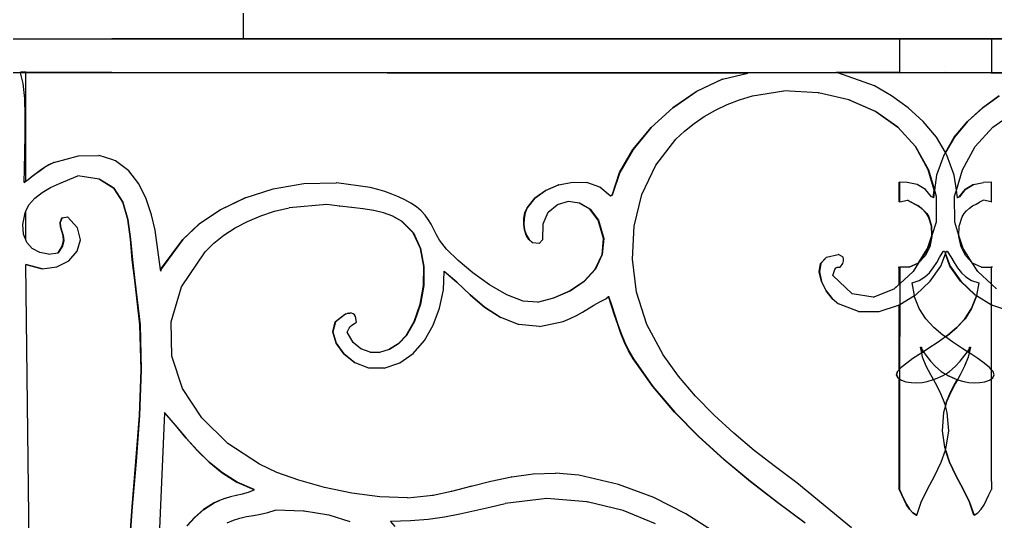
# Model space of a CAD drawing. Header units: inches. Extents: x -2812 to 9774, y -15726 to -746.
# Drawn here: x 3000.76 to 3026.01, y -9207.65 to -9194.66 of the extents above; entities that cross this region are included whole.
import ezdxf

# ---------------------------------------------------------------- set-up
doc = ezdxf.new("R2010")
doc.units = ezdxf.units.IN
doc.header["$LTSCALE"] = 17
doc.header["$MEASUREMENT"] = 0
doc.layers.add('OUTLINE', color=1, linetype='Continuous', lineweight=25)

# ---------------------------------------------------------------- blocks, each defined once
blk = doc.blocks.new('kk')
for p, q in [((-1759, -2491.1), (-1656.537, -2491.1)), ((-1750.266, -2491.1), (-1748.633, -2491.1)), ((-1748.633, -2491.1), (-1746.408, -2491.1)), ((-1726.021, -2491.1), (-1746.408, -2491.1)), ((-1726.021, -2491.969), (-1726.021, -2491.1)), ((-1723.644, -2491.1), (-1726.021, -2491.1)), ((-1723.644, -2491.1), (-1723.644, -2491.969)), ((-1720.193, -2491.1), (-1723.644, -2491.1)), ((-1748.769, -2491.976), (-1749.038, -2491.976)), ((-1748.769, -2491.976), (-1748.771, -2491.965)), ((-1748.633, -2491.965), (-1748.771, -2491.965)), ((-1748.701, -2492.256), (-1748.769, -2491.976)), ((-1748.633, -2491.976), (-1748.769, -2491.976)), ((-1748.633, -2491.976), (-1748.633, -2491.965)), ((-1746.408, -2491.968), (-1748.633, -2491.965)), ((-1748.633, -2494.784), (-1748.633, -2491.976)), ((-1746.408, -2491.976), (-1748.633, -2491.976)), ((-1746.408, -2491.968), (-1746.408, -2491.976)), ((-1746.408, -2491.968), (-1739.286, -2491.976)), ((-1739.286, -2491.976), (-1746.408, -2491.976)), ((-1739.286, -2491.976), (-1739.281, -2491.976)), ((-1727.624, -2491.976), (-1739.281, -2491.976)), ((-1739.281, -2491.976), (-1729.952, -2491.986)), ((-1727.624, -2491.976), (-1727.655, -2491.965)), ((-1726.035, -2491.969), (-1727.655, -2491.965)), ((-1726.675, -2492.311), (-1727.624, -2491.976)), ((-1726.035, -2491.976), (-1727.624, -2491.976)), ((-1726.035, -2491.969), (-1726.035, -2491.976)), ((-1726.021, -2491.969), (-1726.035, -2491.969)), ((-1726.021, -2491.976), (-1726.035, -2491.976)), ((-1726.021, -2491.976), (-1726.021, -2491.969)), ((-1726.021, -2491.969), (-1724.839, -2491.973)), ((-1726.021, -2491.976), (-1724.839, -2491.973)), ((-1723.658, -2491.976), (-1726.021, -2491.976)), ((-1724.839, -2491.973), (-1723.644, -2491.969)), ((-1723.658, -2491.976), (-1724.839, -2491.973)), ((-1723.658, -2491.976), (-1723.644, -2491.976)), ((-1723.644, -2491.969), (-1722.024, -2491.965)), ((-1723.644, -2491.969), (-1723.644, -2491.976)), ((-1723.644, -2491.976), (-1722.055, -2491.976)), ((-1731.27, -2492.453), (-1730.613, -2492.145)), ((-1730.608, -2492.145), (-1731.265, -2492.453)), ((-1730.608, -2492.145), (-1730.613, -2492.145)), ((-1730.608, -2492.145), (-1729.952, -2491.986)), ((-1729.952, -2491.986), (-1729.948, -2491.986)), ((-1748.661, -2492.644), (-1748.701, -2492.256)), ((-1731.894, -2492.881), (-1731.27, -2492.453)), ((-1731.265, -2492.453), (-1731.889, -2492.881)), ((-1731.265, -2492.453), (-1731.27, -2492.453)), ((-1729.828, -2492.57), (-1729.016, -2492.441)), ((-1728.127, -2492.497), (-1729.016, -2492.441)), ((-1726.231, -2492.572), (-1726.675, -2492.311)), ((-1748.646, -2493.095), (-1748.661, -2492.644)), ((-1730.486, -2492.802), (-1730.165, -2492.676)), ((-1730.165, -2492.676), (-1729.828, -2492.57)), ((-1728.127, -2492.497), (-1728.122, -2492.497)), ((-1727.333, -2492.678), (-1728.122, -2492.497)), ((-1726.645, -2492.976), (-1727.333, -2492.678)), ((-1727.328, -2492.678), (-1727.333, -2492.678)), ((-1727.328, -2492.678), (-1726.641, -2492.976)), ((-1725.804, -2492.88), (-1726.231, -2492.572)), ((-1723.875, -2492.88), (-1723.448, -2492.572)), ((-1723.443, -2492.572), (-1723.87, -2492.88)), ((-1732.455, -2493.396), (-1731.894, -2492.881)), ((-1731.889, -2492.881), (-1732.45, -2493.396)), ((-1731.889, -2492.881), (-1731.894, -2492.881)), ((-1731.076, -2493.109), (-1730.79, -2492.947)), ((-1730.79, -2492.947), (-1730.486, -2492.802)), ((-1726.07, -2493.382), (-1726.645, -2492.976)), ((-1726.641, -2492.976), (-1726.645, -2492.976)), ((-1726.641, -2492.976), (-1726.066, -2493.382)), ((-1725.412, -2493.237), (-1725.804, -2492.88)), ((-1724.267, -2493.237), (-1723.875, -2492.88)), ((-1723.87, -2492.88), (-1724.262, -2493.237)), ((-1723.875, -2492.88), (-1723.87, -2492.88)), ((-1723.609, -2493.382), (-1723.033, -2492.976)), ((-1748.647, -2493.573), (-1748.646, -2493.095)), ((-1731.343, -2493.289), (-1731.076, -2493.109)), ((-1725.071, -2493.646), (-1725.412, -2493.237)), ((-1724.608, -2493.646), (-1724.267, -2493.237)), ((-1724.262, -2493.237), (-1724.604, -2493.646)), ((-1724.267, -2493.237), (-1724.262, -2493.237)), ((-1732.923, -2493.966), (-1732.455, -2493.396)), ((-1732.45, -2493.396), (-1732.919, -2493.966)), ((-1732.45, -2493.396), (-1732.455, -2493.396)), ((-1731.811, -2493.695), (-1731.588, -2493.485)), ((-1731.588, -2493.485), (-1731.343, -2493.289)), ((-1725.614, -2493.887), (-1726.07, -2493.382)), ((-1726.066, -2493.382), (-1726.07, -2493.382)), ((-1726.066, -2493.382), (-1725.609, -2493.887)), ((-1724.065, -2493.887), (-1723.609, -2493.382)), ((-1748.658, -2494.043), (-1748.647, -2493.573)), ((-1732.329, -2494.364), (-1731.811, -2493.695)), ((-1724.839, -2494.038), (-1725.071, -2493.646)), ((-1724.839, -2494.038), (-1724.608, -2493.646)), ((-1724.604, -2493.646), (-1724.837, -2494.042)), ((-1724.608, -2493.646), (-1724.604, -2493.646)), ((-1733.27, -2494.559), (-1732.923, -2493.966)), ((-1732.919, -2493.966), (-1733.265, -2494.559)), ((-1732.919, -2493.966), (-1732.923, -2493.966)), ((-1725.281, -2494.485), (-1725.614, -2493.887)), ((-1725.609, -2493.887), (-1725.614, -2493.887)), ((-1725.609, -2493.887), (-1725.277, -2494.485)), ((-1724.398, -2494.485), (-1724.065, -2493.887)), ((-1748.67, -2494.47), (-1748.658, -2494.043)), ((-1747.911, -2494.3), (-1747.271, -2494.127)), ((-1747.266, -2494.127), (-1747.271, -2494.127)), ((-1747.266, -2494.127), (-1746.74, -2494.118)), ((-1746.736, -2494.118), (-1746.74, -2494.118)), ((-1746.408, -2494.224), (-1746.736, -2494.118)), ((-1746.308, -2494.256), (-1746.408, -2494.224)), ((-1724.876, -2494.109), (-1725.064, -2494.629)), ((-1724.837, -2494.042), (-1724.876, -2494.109)), ((-1724.837, -2494.042), (-1724.839, -2494.038)), ((-1724.798, -2494.109), (-1724.837, -2494.042)), ((-1724.61, -2494.629), (-1724.798, -2494.109)), ((-1748.676, -2494.815), (-1748.67, -2494.47)), ((-1748.371, -2494.581), (-1748.265, -2494.502)), ((-1748.26, -2494.502), (-1748.366, -2494.581)), ((-1748.265, -2494.502), (-1748.155, -2494.426)), ((-1748.26, -2494.502), (-1748.265, -2494.502)), ((-1748.151, -2494.426), (-1748.26, -2494.502)), ((-1748.155, -2494.426), (-1748.04, -2494.358)), ((-1748.151, -2494.426), (-1748.155, -2494.426)), ((-1748.035, -2494.358), (-1748.151, -2494.426)), ((-1748.04, -2494.358), (-1747.916, -2494.3)), ((-1748.035, -2494.358), (-1748.04, -2494.358)), ((-1747.911, -2494.3), (-1748.035, -2494.358)), ((-1747.911, -2494.3), (-1747.916, -2494.3)), ((-1745.971, -2494.51), (-1746.308, -2494.256)), ((-1732.689, -2495.122), (-1732.329, -2494.364)), ((-1725.277, -2494.485), (-1725.281, -2494.485)), ((-1725.125, -2495.012), (-1725.281, -2494.485)), ((-1725.277, -2494.485), (-1725.123, -2495.001)), ((-1724.554, -2495.012), (-1724.398, -2494.485)), ((-1748.633, -2494.784), (-1748.576, -2494.743)), ((-1748.572, -2494.743), (-1748.633, -2494.788)), ((-1748.576, -2494.743), (-1748.474, -2494.663)), ((-1748.572, -2494.743), (-1748.576, -2494.743)), ((-1748.469, -2494.663), (-1748.572, -2494.743)), ((-1748.474, -2494.663), (-1748.371, -2494.581)), ((-1748.469, -2494.663), (-1748.474, -2494.663)), ((-1748.366, -2494.581), (-1748.469, -2494.663)), ((-1748.366, -2494.581), (-1748.371, -2494.581)), ((-1747.761, -2494.841), (-1747.29, -2494.646)), ((-1746.733, -2494.727), (-1747.29, -2494.646)), ((-1746.733, -2494.727), (-1746.729, -2494.727)), ((-1746.408, -2494.93), (-1746.733, -2494.727)), ((-1746.729, -2494.727), (-1746.352, -2494.963)), ((-1745.712, -2494.847), (-1745.971, -2494.51)), ((-1733.464, -2495.143), (-1733.27, -2494.559)), ((-1733.265, -2494.559), (-1733.459, -2495.143)), ((-1733.265, -2494.559), (-1733.27, -2494.559)), ((-1725.064, -2494.629), (-1725.12, -2495.012)), ((-1724.554, -2495.012), (-1724.61, -2494.629)), ((-1748.676, -2494.815), (-1748.633, -2494.784)), ((-1748.633, -2494.788), (-1748.676, -2494.819)), ((-1748.676, -2494.819), (-1748.676, -2494.815)), ((-1748.633, -2494.788), (-1748.633, -2494.784)), ((-1748.212, -2495.072), (-1747.995, -2494.949)), ((-1747.995, -2494.949), (-1747.761, -2494.841)), ((-1746.357, -2494.963), (-1746.408, -2494.93)), ((-1746.352, -2494.963), (-1746.357, -2494.963)), ((-1746.124, -2495.321), (-1746.357, -2494.963)), ((-1746.352, -2494.963), (-1746.119, -2495.321)), ((-1745.52, -2495.238), (-1745.712, -2494.847)), ((-1742.955, -2495.21), (-1742.234, -2494.976)), ((-1742.229, -2494.976), (-1742.234, -2494.976)), ((-1742.229, -2494.976), (-1741.441, -2494.841)), ((-1741.437, -2494.841), (-1741.441, -2494.841)), ((-1741.437, -2494.841), (-1740.599, -2494.825)), ((-1740.594, -2494.825), (-1740.599, -2494.825)), ((-1739.718, -2494.949), (-1740.594, -2494.825)), ((-1739.528, -2494.996), (-1739.718, -2494.949)), ((-1739.341, -2495.052), (-1739.528, -2494.996)), ((-1735.185, -2495.021), (-1734.849, -2494.876)), ((-1734.844, -2494.876), (-1735.181, -2495.021)), ((-1734.844, -2494.876), (-1734.849, -2494.876)), ((-1734.844, -2494.876), (-1734.485, -2494.803)), ((-1734.485, -2494.803), (-1734.117, -2494.817)), ((-1733.783, -2494.932), (-1734.117, -2494.817)), ((-1733.509, -2495.163), (-1733.783, -2494.932)), ((-1726.035, -2494.81), (-1726.021, -2494.811)), ((-1726.035, -2495.314), (-1726.035, -2494.81)), ((-1725.826, -2494.813), (-1726.021, -2494.811)), ((-1726.021, -2495.312), (-1726.021, -2494.811)), ((-1725.568, -2494.871), (-1725.826, -2494.813)), ((-1725.351, -2494.993), (-1725.568, -2494.871)), ((-1725.197, -2495.186), (-1725.351, -2494.993)), ((-1725.153, -2495.206), (-1725.125, -2495.012)), ((-1725.125, -2495.012), (-1725.123, -2495.001)), ((-1725.122, -2495.022), (-1725.125, -2495.012)), ((-1725.123, -2495.001), (-1725.12, -2495.012)), ((-1725.12, -2495.012), (-1725.122, -2495.022)), ((-1725.12, -2495.012), (-1725.075, -2495.165)), ((-1724.6, -2495.165), (-1724.554, -2495.012)), ((-1724.526, -2495.206), (-1724.554, -2495.012)), ((-1724.482, -2495.186), (-1724.328, -2494.993)), ((-1724.323, -2494.993), (-1724.477, -2495.186)), ((-1724.328, -2494.993), (-1724.111, -2494.871)), ((-1724.323, -2494.993), (-1724.328, -2494.993)), ((-1724.107, -2494.871), (-1724.323, -2494.993)), ((-1724.107, -2494.871), (-1724.111, -2494.871)), ((-1724.107, -2494.871), (-1723.853, -2494.813)), ((-1723.849, -2494.813), (-1723.853, -2494.813)), ((-1723.658, -2494.811), (-1723.849, -2494.813)), ((-1723.644, -2494.81), (-1723.658, -2494.811)), ((-1723.644, -2495.314), (-1723.644, -2494.81)), ((-1748.552, -2495.39), (-1748.402, -2495.217)), ((-1748.402, -2495.217), (-1748.212, -2495.072)), ((-1745.381, -2495.65), (-1745.52, -2495.238)), ((-1743.602, -2495.521), (-1742.96, -2495.21)), ((-1742.955, -2495.21), (-1743.598, -2495.521)), ((-1742.955, -2495.21), (-1742.96, -2495.21)), ((-1739.16, -2495.116), (-1739.341, -2495.052)), ((-1738.987, -2495.188), (-1739.16, -2495.116)), ((-1738.822, -2495.267), (-1738.987, -2495.188)), ((-1735.662, -2495.467), (-1735.465, -2495.224)), ((-1735.461, -2495.224), (-1735.657, -2495.467)), ((-1735.465, -2495.224), (-1735.185, -2495.021)), ((-1735.461, -2495.224), (-1735.465, -2495.224)), ((-1735.181, -2495.021), (-1735.461, -2495.224)), ((-1735.181, -2495.021), (-1735.185, -2495.021)), ((-1733.509, -2495.163), (-1733.464, -2495.143)), ((-1733.507, -2495.165), (-1733.509, -2495.163)), ((-1733.459, -2495.143), (-1733.507, -2495.165)), ((-1733.459, -2495.143), (-1733.464, -2495.143)), ((-1732.892, -2495.942), (-1732.689, -2495.122)), ((-1725.153, -2495.206), (-1725.197, -2495.186)), ((-1725.149, -2495.208), (-1725.153, -2495.206)), ((-1725.122, -2495.022), (-1725.149, -2495.208)), ((-1725.075, -2495.165), (-1725.077, -2495.843)), ((-1724.597, -2495.843), (-1724.6, -2495.165)), ((-1724.526, -2495.206), (-1724.482, -2495.186)), ((-1724.525, -2495.208), (-1724.526, -2495.206)), ((-1724.477, -2495.186), (-1724.525, -2495.208)), ((-1724.477, -2495.186), (-1724.482, -2495.186)), ((-1748.633, -2495.559), (-1748.552, -2495.39)), ((-1746.119, -2495.321), (-1746.124, -2495.321)), ((-1745.994, -2495.77), (-1746.124, -2495.321)), ((-1746.119, -2495.321), (-1745.99, -2495.77)), ((-1742.194, -2495.561), (-1741.82, -2495.467)), ((-1740.841, -2495.381), (-1741.82, -2495.467)), ((-1740.514, -2495.426), (-1740.841, -2495.381)), ((-1740.514, -2495.426), (-1740.51, -2495.426)), ((-1740.203, -2495.461), (-1740.51, -2495.426)), ((-1740.198, -2495.461), (-1740.203, -2495.461)), ((-1739.91, -2495.494), (-1740.198, -2495.461)), ((-1739.906, -2495.494), (-1739.91, -2495.494)), ((-1739.636, -2495.537), (-1739.906, -2495.494)), ((-1738.667, -2495.353), (-1738.822, -2495.267)), ((-1738.524, -2495.446), (-1738.667, -2495.353)), ((-1738.399, -2495.548), (-1738.524, -2495.446)), ((-1735.716, -2495.598), (-1735.662, -2495.467)), ((-1735.657, -2495.467), (-1735.711, -2495.598)), ((-1735.657, -2495.467), (-1735.662, -2495.467)), ((-1735.114, -2495.586), (-1734.886, -2495.393)), ((-1734.603, -2495.311), (-1734.886, -2495.393)), ((-1734.309, -2495.347), (-1734.603, -2495.311)), ((-1734.035, -2495.506), (-1734.309, -2495.347)), ((-1734.305, -2495.347), (-1734.309, -2495.347)), ((-1734.305, -2495.347), (-1734.03, -2495.506)), ((-1733.822, -2495.792), (-1734.035, -2495.506)), ((-1734.03, -2495.506), (-1734.035, -2495.506)), ((-1734.03, -2495.506), (-1733.818, -2495.792)), ((-1726.021, -2495.312), (-1726.035, -2495.314)), ((-1726.021, -2495.312), (-1725.821, -2495.274)), ((-1725.821, -2495.274), (-1725.818, -2495.273)), ((-1725.726, -2495.322), (-1725.821, -2495.274)), ((-1725.818, -2495.273), (-1725.721, -2495.322)), ((-1725.632, -2495.372), (-1725.726, -2495.322)), ((-1725.726, -2495.322), (-1725.721, -2495.322)), ((-1725.721, -2495.322), (-1725.628, -2495.372)), ((-1725.632, -2495.372), (-1725.628, -2495.372)), ((-1725.545, -2495.423), (-1725.632, -2495.372)), ((-1725.628, -2495.372), (-1725.54, -2495.423)), ((-1725.464, -2495.48), (-1725.545, -2495.423)), ((-1725.545, -2495.423), (-1725.54, -2495.423)), ((-1725.54, -2495.423), (-1725.459, -2495.48)), ((-1725.464, -2495.48), (-1725.459, -2495.48)), ((-1725.39, -2495.544), (-1725.464, -2495.48)), ((-1725.459, -2495.48), (-1725.386, -2495.544)), ((-1724.289, -2495.544), (-1724.215, -2495.48)), ((-1724.215, -2495.48), (-1724.134, -2495.423)), ((-1724.134, -2495.423), (-1724.046, -2495.372)), ((-1724.046, -2495.372), (-1723.953, -2495.322)), ((-1723.856, -2495.273), (-1723.953, -2495.322)), ((-1723.658, -2495.312), (-1723.856, -2495.273)), ((-1723.658, -2495.312), (-1723.644, -2495.314)), ((-1748.711, -2495.898), (-1748.652, -2495.597)), ((-1748.652, -2495.597), (-1748.633, -2495.559)), ((-1748.633, -2496.301), (-1748.633, -2495.559)), ((-1747.745, -2495.849), (-1747.701, -2495.727)), ((-1747.696, -2495.727), (-1747.74, -2495.849)), ((-1747.696, -2495.727), (-1747.701, -2495.727)), ((-1747.696, -2495.727), (-1747.558, -2495.705)), ((-1747.553, -2495.705), (-1747.558, -2495.705)), ((-1747.292, -2495.989), (-1747.553, -2495.705)), ((-1745.284, -2496.051), (-1745.381, -2495.65)), ((-1744.145, -2495.888), (-1743.602, -2495.521)), ((-1743.598, -2495.521), (-1744.141, -2495.888)), ((-1743.598, -2495.521), (-1743.602, -2495.521)), ((-1742.894, -2495.823), (-1742.553, -2495.68)), ((-1742.553, -2495.68), (-1742.194, -2495.561)), ((-1739.631, -2495.537), (-1739.636, -2495.537)), ((-1739.378, -2495.598), (-1739.631, -2495.537)), ((-1739.374, -2495.598), (-1739.378, -2495.598)), ((-1739.137, -2495.687), (-1739.374, -2495.598)), ((-1738.91, -2495.813), (-1739.137, -2495.687)), ((-1739.132, -2495.687), (-1739.137, -2495.687)), ((-1739.132, -2495.687), (-1738.906, -2495.813)), ((-1738.3, -2495.657), (-1738.399, -2495.548)), ((-1738.218, -2495.773), (-1738.3, -2495.657)), ((-1735.75, -2495.895), (-1735.745, -2495.743)), ((-1735.745, -2495.743), (-1735.716, -2495.598)), ((-1735.74, -2495.743), (-1735.745, -2495.743)), ((-1735.74, -2495.743), (-1735.745, -2495.895)), ((-1735.711, -2495.598), (-1735.74, -2495.743)), ((-1735.711, -2495.598), (-1735.716, -2495.598)), ((-1735.249, -2495.887), (-1735.114, -2495.586)), ((-1725.39, -2495.544), (-1725.386, -2495.544)), ((-1725.326, -2495.618), (-1725.39, -2495.544)), ((-1725.386, -2495.544), (-1725.322, -2495.618)), ((-1725.326, -2495.618), (-1725.322, -2495.618)), ((-1725.273, -2495.705), (-1725.326, -2495.618)), ((-1725.322, -2495.618), (-1725.268, -2495.705)), ((-1725.199, -2495.944), (-1725.273, -2495.705)), ((-1725.273, -2495.705), (-1725.268, -2495.705)), ((-1725.268, -2495.705), (-1725.194, -2495.944)), ((-1724.48, -2495.944), (-1724.406, -2495.705)), ((-1724.406, -2495.705), (-1724.352, -2495.618)), ((-1724.352, -2495.618), (-1724.289, -2495.544)), ((-1748.692, -2496.156), (-1748.711, -2495.898)), ((-1747.74, -2495.849), (-1747.745, -2495.849)), ((-1747.737, -2495.961), (-1747.745, -2495.849)), ((-1747.74, -2495.849), (-1747.733, -2495.961)), ((-1747.733, -2495.961), (-1747.737, -2495.961)), ((-1747.703, -2496.071), (-1747.737, -2495.961)), ((-1747.733, -2495.961), (-1747.698, -2496.071)), ((-1747.219, -2496.296), (-1747.292, -2495.989)), ((-1745.927, -2496.279), (-1745.994, -2495.77)), ((-1745.99, -2495.77), (-1745.994, -2495.77)), ((-1745.99, -2495.77), (-1745.922, -2496.279)), ((-1744.572, -2496.289), (-1744.145, -2495.888)), ((-1744.141, -2495.888), (-1744.567, -2496.289)), ((-1744.141, -2495.888), (-1744.145, -2495.888)), ((-1743.505, -2496.177), (-1743.213, -2495.989)), ((-1743.213, -2495.989), (-1742.894, -2495.823)), ((-1738.609, -2496.118), (-1738.91, -2495.813)), ((-1738.906, -2495.813), (-1738.91, -2495.813)), ((-1738.906, -2495.813), (-1738.604, -2496.118)), ((-1738.147, -2495.897), (-1738.218, -2495.773)), ((-1738.008, -2496.166), (-1738.147, -2495.897)), ((-1735.729, -2496.044), (-1735.75, -2495.895)), ((-1735.745, -2495.895), (-1735.75, -2495.895)), ((-1735.745, -2495.895), (-1735.725, -2496.044)), ((-1735.251, -2496.289), (-1735.249, -2495.887)), ((-1733.685, -2496.26), (-1733.822, -2495.792)), ((-1733.818, -2495.792), (-1733.822, -2495.792)), ((-1733.818, -2495.792), (-1733.68, -2496.26)), ((-1732.938, -2496.795), (-1732.892, -2495.942)), ((-1725.199, -2495.944), (-1725.194, -2495.944)), ((-1725.192, -2496.187), (-1725.199, -2495.944)), ((-1725.194, -2495.944), (-1725.188, -2496.173)), ((-1725.077, -2495.843), (-1725.188, -2496.187)), ((-1724.487, -2496.187), (-1724.597, -2495.843)), ((-1724.487, -2496.187), (-1724.48, -2495.944)), ((-1748.633, -2496.301), (-1748.692, -2496.156)), ((-1747.698, -2496.071), (-1747.703, -2496.071)), ((-1747.667, -2496.186), (-1747.703, -2496.071)), ((-1747.698, -2496.071), (-1747.662, -2496.186)), ((-1747.662, -2496.186), (-1747.667, -2496.186)), ((-1747.654, -2496.314), (-1747.667, -2496.186)), ((-1747.662, -2496.186), (-1747.649, -2496.314)), ((-1745.145, -2497.067), (-1745.284, -2496.051)), ((-1743.766, -2496.385), (-1743.505, -2496.177)), ((-1738.421, -2496.52), (-1738.609, -2496.118)), ((-1738.604, -2496.118), (-1738.609, -2496.118)), ((-1738.604, -2496.118), (-1738.417, -2496.52)), ((-1737.926, -2496.311), (-1738.008, -2496.166)), ((-1735.684, -2496.18), (-1735.729, -2496.044)), ((-1735.725, -2496.044), (-1735.729, -2496.044)), ((-1735.725, -2496.044), (-1735.679, -2496.18)), ((-1735.614, -2496.294), (-1735.684, -2496.18)), ((-1735.679, -2496.18), (-1735.684, -2496.18)), ((-1735.679, -2496.18), (-1735.609, -2496.294)), ((-1733.72, -2496.682), (-1733.685, -2496.26)), ((-1733.68, -2496.26), (-1733.716, -2496.682)), ((-1733.68, -2496.26), (-1733.685, -2496.26)), ((-1725.299, -2496.52), (-1725.192, -2496.187)), ((-1725.192, -2496.2), (-1725.295, -2496.52)), ((-1725.187, -2496.21), (-1725.244, -2496.477)), ((-1725.192, -2496.187), (-1725.188, -2496.173)), ((-1725.192, -2496.2), (-1725.192, -2496.187)), ((-1725.188, -2496.187), (-1725.192, -2496.2)), ((-1725.188, -2496.173), (-1725.188, -2496.187)), ((-1725.188, -2496.187), (-1725.187, -2496.21)), ((-1724.487, -2496.21), (-1724.487, -2496.187)), ((-1724.38, -2496.52), (-1724.487, -2496.187)), ((-1724.43, -2496.477), (-1724.487, -2496.21)), ((-1748.607, -2496.367), (-1748.633, -2496.301)), ((-1748.464, -2496.525), (-1748.607, -2496.367)), ((-1748.274, -2496.626), (-1748.464, -2496.525)), ((-1747.797, -2496.635), (-1747.689, -2496.461)), ((-1747.684, -2496.461), (-1747.792, -2496.635)), ((-1747.689, -2496.461), (-1747.654, -2496.314)), ((-1747.684, -2496.461), (-1747.689, -2496.461)), ((-1747.649, -2496.314), (-1747.684, -2496.461)), ((-1747.649, -2496.314), (-1747.654, -2496.314)), ((-1747.303, -2496.591), (-1747.219, -2496.296)), ((-1745.922, -2496.279), (-1745.927, -2496.279)), ((-1745.88, -2496.816), (-1745.927, -2496.279)), ((-1745.922, -2496.279), (-1745.875, -2496.816)), ((-1745.145, -2497.067), (-1744.572, -2496.289)), ((-1744.567, -2496.289), (-1745.14, -2497.067)), ((-1744.567, -2496.289), (-1744.572, -2496.289)), ((-1743.994, -2496.613), (-1743.766, -2496.385)), ((-1738.336, -2496.985), (-1738.421, -2496.52)), ((-1738.417, -2496.52), (-1738.421, -2496.52)), ((-1738.417, -2496.52), (-1738.332, -2496.985)), ((-1737.747, -2496.538), (-1737.926, -2496.311)), ((-1735.518, -2496.376), (-1735.614, -2496.294)), ((-1735.609, -2496.294), (-1735.614, -2496.294)), ((-1735.609, -2496.294), (-1735.514, -2496.376)), ((-1735.514, -2496.376), (-1735.518, -2496.376)), ((-1735.351, -2496.397), (-1735.514, -2496.376)), ((-1735.346, -2496.397), (-1735.351, -2496.397)), ((-1735.346, -2496.397), (-1735.251, -2496.289)), ((-1725.535, -2496.892), (-1725.299, -2496.52)), ((-1725.295, -2496.52), (-1725.521, -2496.877)), ((-1725.244, -2496.477), (-1725.362, -2496.716)), ((-1725.295, -2496.52), (-1725.299, -2496.52)), ((-1724.312, -2496.716), (-1724.43, -2496.477)), ((-1724.144, -2496.892), (-1724.38, -2496.52)), ((-1748.047, -2496.665), (-1748.274, -2496.626)), ((-1748.047, -2496.665), (-1747.797, -2496.635)), ((-1747.792, -2496.635), (-1747.797, -2496.635)), ((-1747.516, -2496.838), (-1747.303, -2496.591)), ((-1744.601, -2497.516), (-1743.994, -2496.613)), ((-1737.449, -2496.833), (-1737.747, -2496.538)), ((-1733.897, -2497.053), (-1733.72, -2496.682)), ((-1733.716, -2496.682), (-1733.893, -2497.053)), ((-1733.716, -2496.682), (-1733.72, -2496.682)), ((-1728.069, -2496.911), (-1727.915, -2496.749)), ((-1727.911, -2496.749), (-1728.065, -2496.911)), ((-1727.911, -2496.749), (-1727.915, -2496.749)), ((-1727.911, -2496.749), (-1727.611, -2496.678)), ((-1727.611, -2496.678), (-1727.61, -2496.679)), ((-1727.607, -2496.678), (-1727.61, -2496.679)), ((-1727.487, -2496.743), (-1727.607, -2496.678)), ((-1727.478, -2496.797), (-1727.487, -2496.743)), ((-1725.362, -2496.716), (-1725.53, -2496.892)), ((-1725.063, -2496.886), (-1724.978, -2496.741)), ((-1724.978, -2496.741), (-1724.886, -2496.592)), ((-1724.959, -2496.978), (-1724.839, -2496.664)), ((-1724.886, -2496.592), (-1724.862, -2496.592)), ((-1724.862, -2496.592), (-1724.837, -2496.658)), ((-1724.839, -2496.664), (-1724.837, -2496.658)), ((-1724.719, -2496.978), (-1724.839, -2496.664)), ((-1724.837, -2496.658), (-1724.812, -2496.592)), ((-1724.837, -2496.658), (-1724.715, -2496.978)), ((-1724.812, -2496.592), (-1724.788, -2496.592)), ((-1724.788, -2496.592), (-1724.696, -2496.741)), ((-1724.696, -2496.741), (-1724.611, -2496.886)), ((-1724.144, -2496.892), (-1724.312, -2496.716)), ((-1748.633, -2496.977), (-1748.633, -2496.975)), ((-1748.628, -2496.938), (-1748.213, -2497.047)), ((-1748.628, -2496.939), (-1748.628, -2496.938)), ((-1748.213, -2497.047), (-1748.628, -2496.939)), ((-1748.533, -2505.539), (-1748.628, -2496.939)), ((-1748.208, -2497.047), (-1747.828, -2497.001)), ((-1747.828, -2497.001), (-1747.516, -2496.838)), ((-1745.814, -2497.349), (-1745.88, -2496.816)), ((-1745.875, -2496.816), (-1745.88, -2496.816)), ((-1745.875, -2496.816), (-1745.809, -2497.349)), ((-1738.342, -2497.477), (-1738.336, -2496.985)), ((-1738.332, -2496.985), (-1738.337, -2497.477)), ((-1738.332, -2496.985), (-1738.336, -2496.985)), ((-1737.067, -2497.156), (-1737.449, -2496.833)), ((-1732.828, -2497.653), (-1732.938, -2496.795)), ((-1728.103, -2497.13), (-1728.069, -2496.911)), ((-1728.065, -2496.911), (-1728.098, -2497.13)), ((-1728.065, -2496.911), (-1728.069, -2496.911)), ((-1727.685, -2497.043), (-1727.672, -2497.027)), ((-1727.672, -2497.027), (-1727.662, -2497.017)), ((-1727.662, -2497.017), (-1727.649, -2497.011)), ((-1727.649, -2497.011), (-1727.63, -2497.009)), ((-1727.63, -2497.009), (-1727.602, -2497.006)), ((-1727.602, -2497.006), (-1727.559, -2497.003)), ((-1727.559, -2497.003), (-1727.531, -2496.967)), ((-1727.531, -2496.967), (-1727.508, -2496.936)), ((-1727.508, -2496.936), (-1727.491, -2496.907)), ((-1727.491, -2496.907), (-1727.48, -2496.876)), ((-1727.48, -2496.876), (-1727.475, -2496.841)), ((-1727.475, -2496.841), (-1727.478, -2496.797)), ((-1726.061, -2497.003), (-1726.057, -2497.003)), ((-1726.057, -2497.003), (-1726.035, -2497.003)), ((-1726.035, -2497.003), (-1726.021, -2497.003)), ((-1726.035, -2497.445), (-1726.035, -2497.003)), ((-1725.776, -2497.006), (-1726.021, -2497.003)), ((-1726.021, -2497.003), (-1726.021, -2497.436)), ((-1725.776, -2497.006), (-1725.544, -2496.901)), ((-1725.772, -2497.006), (-1725.776, -2497.006)), ((-1725.541, -2496.902), (-1725.772, -2497.006)), ((-1725.53, -2496.892), (-1725.674, -2497.119)), ((-1725.544, -2496.901), (-1725.535, -2496.892)), ((-1725.544, -2496.901), (-1725.541, -2496.902)), ((-1725.541, -2496.902), (-1725.539, -2496.901)), ((-1725.53, -2496.892), (-1725.539, -2496.901)), ((-1725.539, -2496.901), (-1725.535, -2496.892)), ((-1725.535, -2496.892), (-1725.521, -2496.877)), ((-1725.521, -2496.877), (-1725.53, -2496.892)), ((-1725.25, -2497.149), (-1725.151, -2497.024)), ((-1725.232, -2497.367), (-1724.959, -2496.978)), ((-1725.151, -2497.024), (-1725.063, -2496.886)), ((-1724.719, -2496.978), (-1724.715, -2496.978)), ((-1724.446, -2497.367), (-1724.719, -2496.978)), ((-1724.715, -2496.978), (-1724.442, -2497.367)), ((-1724.611, -2496.886), (-1724.523, -2497.024)), ((-1724.523, -2497.024), (-1724.425, -2497.149)), ((-1724.135, -2496.901), (-1724.144, -2496.892)), ((-1724, -2497.119), (-1724.144, -2496.892)), ((-1723.903, -2497.006), (-1724.135, -2496.901)), ((-1723.903, -2497.006), (-1723.658, -2497.003)), ((-1723.644, -2497.003), (-1723.658, -2497.003)), ((-1723.622, -2497.003), (-1723.644, -2497.003)), ((-1723.644, -2497.445), (-1723.644, -2497.003)), ((-1723.618, -2497.003), (-1723.622, -2497.003)), ((-1748.21, -2497.046), (-1748.213, -2497.047)), ((-1748.208, -2497.047), (-1748.21, -2497.046)), ((-1745.145, -2497.077), (-1745.145, -2497.067)), ((-1745.14, -2497.067), (-1745.145, -2497.067)), ((-1745.14, -2497.111), (-1745.145, -2497.077)), ((-1745.14, -2497.067), (-1745.14, -2497.111)), ((-1737.829, -2497.592), (-1737.807, -2497.115)), ((-1737.807, -2497.111), (-1737.479, -2497.396)), ((-1737.807, -2497.115), (-1737.807, -2497.111)), ((-1737.484, -2497.396), (-1737.807, -2497.115)), ((-1736.636, -2497.466), (-1737.067, -2497.156)), ((-1734.185, -2497.367), (-1733.897, -2497.053)), ((-1733.893, -2497.053), (-1734.18, -2497.367)), ((-1733.893, -2497.053), (-1733.897, -2497.053)), ((-1728.098, -2497.13), (-1728.103, -2497.13)), ((-1728.044, -2497.376), (-1728.103, -2497.13)), ((-1728.098, -2497.13), (-1728.04, -2497.376)), ((-1727.75, -2497.219), (-1727.702, -2497.067)), ((-1727.253, -2497.691), (-1727.75, -2497.219)), ((-1727.702, -2497.067), (-1727.685, -2497.043)), ((-1726.021, -2497.436), (-1725.674, -2497.119)), ((-1725.515, -2497.348), (-1725.368, -2497.259)), ((-1725.368, -2497.259), (-1725.25, -2497.149)), ((-1724.425, -2497.149), (-1724.306, -2497.259)), ((-1724.306, -2497.259), (-1724.159, -2497.348)), ((-1723.644, -2497.445), (-1724, -2497.119)), ((-1745.681, -2498.494), (-1745.814, -2497.349)), ((-1745.809, -2497.349), (-1745.814, -2497.349)), ((-1745.809, -2497.349), (-1745.676, -2498.494)), ((-1744.874, -2498.422), (-1744.601, -2497.516)), ((-1738.427, -2497.962), (-1738.342, -2497.477)), ((-1738.337, -2497.477), (-1738.423, -2497.962)), ((-1738.337, -2497.477), (-1738.342, -2497.477)), ((-1737.139, -2497.719), (-1737.484, -2497.396)), ((-1737.479, -2497.396), (-1737.484, -2497.396)), ((-1737.479, -2497.396), (-1737.135, -2497.719)), ((-1736.19, -2497.722), (-1736.636, -2497.466)), ((-1734.551, -2497.618), (-1734.185, -2497.367)), ((-1734.18, -2497.367), (-1734.547, -2497.618)), ((-1734.18, -2497.367), (-1734.185, -2497.367)), ((-1727.924, -2497.617), (-1728.044, -2497.376)), ((-1728.04, -2497.376), (-1728.044, -2497.376)), ((-1728.04, -2497.376), (-1727.919, -2497.617)), ((-1726.167, -2497.565), (-1726.035, -2497.445)), ((-1726.021, -2497.436), (-1726.162, -2497.565)), ((-1726.021, -2497.436), (-1726.021, -2497.971)), ((-1725.698, -2497.413), (-1725.515, -2497.348)), ((-1725.641, -2497.739), (-1725.698, -2497.413)), ((-1725.606, -2497.718), (-1725.232, -2497.367)), ((-1724.073, -2497.718), (-1724.446, -2497.367)), ((-1724.446, -2497.367), (-1724.442, -2497.367)), ((-1724.442, -2497.367), (-1724.068, -2497.718)), ((-1724.159, -2497.348), (-1723.976, -2497.413)), ((-1723.976, -2497.413), (-1724.033, -2497.739)), ((-1723.512, -2497.565), (-1723.644, -2497.445)), ((-1723.644, -2497.976), (-1723.644, -2497.445)), ((-1737.924, -2498.064), (-1737.829, -2497.592)), ((-1736.765, -2498.038), (-1737.139, -2497.719)), ((-1737.135, -2497.719), (-1737.139, -2497.719)), ((-1737.135, -2497.719), (-1736.761, -2498.038)), ((-1735.765, -2497.884), (-1736.19, -2497.722)), ((-1734.967, -2497.801), (-1734.551, -2497.618)), ((-1734.547, -2497.618), (-1734.962, -2497.801)), ((-1734.547, -2497.618), (-1734.551, -2497.618)), ((-1733.627, -2497.824), (-1733.558, -2497.763)), ((-1733.558, -2497.763), (-1733.555, -2497.759)), ((-1733.476, -2498.007), (-1733.558, -2497.763)), ((-1733.555, -2497.759), (-1733.471, -2498.007)), ((-1732.564, -2498.489), (-1732.828, -2497.653)), ((-1727.77, -2497.82), (-1727.924, -2497.617)), ((-1727.919, -2497.617), (-1727.924, -2497.617)), ((-1727.919, -2497.617), (-1727.765, -2497.82)), ((-1726.707, -2497.781), (-1727.253, -2497.691)), ((-1726.707, -2497.781), (-1726.167, -2497.565)), ((-1726.162, -2497.565), (-1726.167, -2497.565)), ((-1726.021, -2497.971), (-1725.641, -2497.739)), ((-1725.641, -2497.739), (-1725.606, -2497.718)), ((-1725.635, -2497.774), (-1725.641, -2497.739)), ((-1725.514, -2498.079), (-1725.635, -2497.774)), ((-1724.165, -2498.079), (-1724.044, -2497.774)), ((-1724.039, -2497.774), (-1724.16, -2498.079)), ((-1724.073, -2497.718), (-1724.068, -2497.718)), ((-1724.037, -2497.739), (-1724.073, -2497.718)), ((-1724.068, -2497.718), (-1724.037, -2497.737)), ((-1724.044, -2497.774), (-1724.037, -2497.739)), ((-1724.039, -2497.774), (-1724.044, -2497.774)), ((-1724.033, -2497.742), (-1724.039, -2497.774)), ((-1724.037, -2497.739), (-1724.037, -2497.737)), ((-1724.037, -2497.737), (-1724.033, -2497.739)), ((-1724.033, -2497.742), (-1724.037, -2497.739)), ((-1724.033, -2497.739), (-1724.033, -2497.742)), ((-1724.033, -2497.739), (-1723.644, -2497.976)), ((-1738.581, -2498.407), (-1738.427, -2497.962)), ((-1738.423, -2497.962), (-1738.576, -2498.407)), ((-1738.423, -2497.962), (-1738.427, -2497.962)), ((-1736.349, -2498.31), (-1736.765, -2498.038)), ((-1736.761, -2498.038), (-1736.765, -2498.038)), ((-1736.761, -2498.038), (-1736.345, -2498.31)), ((-1735.394, -2497.911), (-1735.765, -2497.884)), ((-1735.394, -2497.911), (-1734.967, -2497.801)), ((-1734.962, -2497.801), (-1734.967, -2497.801)), ((-1734.231, -2498.167), (-1733.931, -2497.985)), ((-1733.931, -2497.985), (-1733.781, -2497.9)), ((-1733.781, -2497.9), (-1733.627, -2497.824)), ((-1733.396, -2498.251), (-1733.476, -2498.007)), ((-1733.471, -2498.007), (-1733.476, -2498.007)), ((-1733.471, -2498.007), (-1733.392, -2498.251)), ((-1727.611, -2497.954), (-1727.77, -2497.82)), ((-1727.765, -2497.82), (-1727.77, -2497.82)), ((-1727.765, -2497.82), (-1727.607, -2497.954)), ((-1727.607, -2497.954), (-1727.611, -2497.954)), ((-1727.085, -2498.149), (-1727.607, -2497.954)), ((-1726.555, -2498.148), (-1726.055, -2497.991)), ((-1726.055, -2497.991), (-1726.035, -2497.979)), ((-1726.036, -2499.658), (-1726.035, -2497.979)), ((-1726.035, -2497.979), (-1726.021, -2497.971)), ((-1726.021, -2497.971), (-1726.022, -2499.648)), ((-1723.644, -2497.976), (-1723.619, -2497.991)), ((-1723.644, -2497.979), (-1723.644, -2497.976)), ((-1723.624, -2497.991), (-1723.644, -2497.979)), ((-1723.643, -2499.658), (-1723.644, -2497.979)), ((-1723.624, -2497.991), (-1723.619, -2497.991)), ((-1723.619, -2497.991), (-1723.124, -2498.148)), ((-1740.626, -2498.42), (-1740.391, -2498.235)), ((-1740.387, -2498.235), (-1740.621, -2498.42)), ((-1740.391, -2498.235), (-1740.345, -2498.212)), ((-1740.387, -2498.235), (-1740.391, -2498.235)), ((-1740.34, -2498.212), (-1740.387, -2498.235)), ((-1740.34, -2498.212), (-1740.345, -2498.212)), ((-1740.34, -2498.212), (-1740.298, -2498.198)), ((-1740.293, -2498.198), (-1740.298, -2498.198)), ((-1740.293, -2498.198), (-1740.252, -2498.193)), ((-1740.252, -2498.193), (-1740.25, -2498.194)), ((-1740.247, -2498.193), (-1740.25, -2498.194)), ((-1740.204, -2498.199), (-1740.247, -2498.193)), ((-1740.164, -2498.215), (-1740.204, -2498.199)), ((-1740.129, -2498.241), (-1740.164, -2498.215)), ((-1740.1, -2498.278), (-1740.129, -2498.241)), ((-1740.076, -2498.43), (-1740.1, -2498.278)), ((-1738.089, -2498.508), (-1737.924, -2498.064)), ((-1734.55, -2498.337), (-1734.387, -2498.255)), ((-1734.387, -2498.255), (-1734.231, -2498.167)), ((-1733.317, -2498.49), (-1733.396, -2498.251)), ((-1733.392, -2498.251), (-1733.396, -2498.251)), ((-1733.392, -2498.251), (-1733.313, -2498.49)), ((-1727.085, -2498.149), (-1726.555, -2498.148)), ((-1725.344, -2498.339), (-1725.514, -2498.079)), ((-1724.334, -2498.339), (-1724.165, -2498.079)), ((-1724.16, -2498.079), (-1724.33, -2498.339)), ((-1724.16, -2498.079), (-1724.165, -2498.079)), ((-1745.676, -2498.494), (-1745.681, -2498.494)), ((-1745.651, -2499.663), (-1745.681, -2498.494)), ((-1745.676, -2498.494), (-1745.647, -2499.663)), ((-1744.853, -2499.306), (-1744.874, -2498.422)), ((-1740.688, -2498.678), (-1740.626, -2498.42)), ((-1740.621, -2498.42), (-1740.684, -2498.678)), ((-1740.621, -2498.42), (-1740.626, -2498.42)), ((-1740.237, -2498.549), (-1740.206, -2498.517)), ((-1740.206, -2498.517), (-1740.17, -2498.489)), ((-1740.17, -2498.489), (-1740.127, -2498.46)), ((-1740.127, -2498.46), (-1740.076, -2498.43)), ((-1738.791, -2498.776), (-1738.581, -2498.407)), ((-1738.576, -2498.407), (-1738.786, -2498.776)), ((-1738.576, -2498.407), (-1738.581, -2498.407)), ((-1738.319, -2498.905), (-1738.089, -2498.508)), ((-1736.345, -2498.31), (-1736.349, -2498.31)), ((-1735.88, -2498.49), (-1736.345, -2498.31)), ((-1735.875, -2498.49), (-1735.88, -2498.49)), ((-1735.344, -2498.537), (-1735.875, -2498.49)), ((-1735.343, -2498.537), (-1735.344, -2498.537)), ((-1735.339, -2498.537), (-1735.343, -2498.537)), ((-1735.339, -2498.537), (-1734.725, -2498.408)), ((-1734.725, -2498.408), (-1734.55, -2498.337)), ((-1733.234, -2498.723), (-1733.317, -2498.49)), ((-1733.313, -2498.49), (-1733.317, -2498.49)), ((-1733.313, -2498.49), (-1733.229, -2498.723)), ((-1732.145, -2499.273), (-1732.564, -2498.489)), ((-1725.137, -2498.563), (-1725.344, -2498.339)), ((-1724.542, -2498.563), (-1724.334, -2498.339)), ((-1724.33, -2498.339), (-1724.538, -2498.563)), ((-1724.33, -2498.339), (-1724.334, -2498.339)), ((-1740.606, -2498.968), (-1740.688, -2498.678)), ((-1740.684, -2498.678), (-1740.688, -2498.678)), ((-1740.684, -2498.678), (-1740.602, -2498.968)), ((-1740.315, -2498.689), (-1740.29, -2498.633)), ((-1740.163, -2498.952), (-1740.315, -2498.689)), ((-1740.29, -2498.633), (-1740.264, -2498.587)), ((-1740.264, -2498.587), (-1740.237, -2498.549)), ((-1738.988, -2498.983), (-1738.791, -2498.776)), ((-1738.786, -2498.776), (-1738.984, -2498.983)), ((-1738.786, -2498.776), (-1738.791, -2498.776)), ((-1733.142, -2498.95), (-1733.234, -2498.723)), ((-1733.229, -2498.723), (-1733.234, -2498.723)), ((-1733.229, -2498.723), (-1733.137, -2498.95)), ((-1724.901, -2498.762), (-1725.137, -2498.563)), ((-1724.839, -2498.806), (-1724.901, -2498.762)), ((-1724.839, -2498.806), (-1724.778, -2498.762)), ((-1724.774, -2498.762), (-1724.837, -2498.807)), ((-1724.778, -2498.762), (-1724.542, -2498.563)), ((-1724.774, -2498.762), (-1724.778, -2498.762)), ((-1724.538, -2498.563), (-1724.774, -2498.762)), ((-1724.538, -2498.563), (-1724.542, -2498.563)), ((-1740.406, -2499.249), (-1740.606, -2498.968)), ((-1740.602, -2498.968), (-1740.606, -2498.968)), ((-1740.602, -2498.968), (-1740.402, -2499.249)), ((-1739.96, -2499.122), (-1740.163, -2498.952)), ((-1739.222, -2499.127), (-1738.988, -2498.983)), ((-1738.984, -2498.983), (-1739.218, -2499.127)), ((-1738.984, -2498.983), (-1738.988, -2498.983)), ((-1738.61, -2499.235), (-1738.319, -2498.905)), ((-1733.037, -2499.17), (-1733.142, -2498.95)), ((-1733.137, -2498.95), (-1733.142, -2498.95)), ((-1733.137, -2498.95), (-1733.032, -2499.17)), ((-1725.028, -2498.945), (-1725.29, -2499.121)), ((-1724.837, -2498.807), (-1725.028, -2498.945)), ((-1724.837, -2498.807), (-1724.839, -2498.806)), ((-1724.647, -2498.945), (-1724.837, -2498.807)), ((-1724.385, -2499.121), (-1724.647, -2498.945)), ((-1740.115, -2499.478), (-1740.406, -2499.249)), ((-1740.402, -2499.249), (-1740.406, -2499.249)), ((-1740.402, -2499.249), (-1740.11, -2499.478)), ((-1739.723, -2499.203), (-1739.96, -2499.122)), ((-1739.723, -2499.203), (-1739.47, -2499.203)), ((-1739.47, -2499.203), (-1739.222, -2499.127)), ((-1739.218, -2499.127), (-1739.222, -2499.127)), ((-1738.958, -2499.479), (-1738.61, -2499.235)), ((-1732.914, -2499.381), (-1733.037, -2499.17)), ((-1733.032, -2499.17), (-1733.037, -2499.17)), ((-1733.032, -2499.17), (-1732.91, -2499.381)), ((-1731.747, -2499.822), (-1732.145, -2499.273)), ((-1725.518, -2499.266), (-1725.678, -2499.371)), ((-1725.451, -2499.224), (-1725.518, -2499.266)), ((-1725.452, -2499.222), (-1725.483, -2499.078)), ((-1725.483, -2499.078), (-1725.464, -2499.078)), ((-1725.464, -2499.121), (-1725.464, -2499.078)), ((-1725.464, -2499.078), (-1725.46, -2499.078)), ((-1725.464, -2499.121), (-1725.46, -2499.121)), ((-1725.411, -2499.196), (-1725.464, -2499.121)), ((-1725.46, -2499.078), (-1725.46, -2499.121)), ((-1725.46, -2499.121), (-1725.407, -2499.196)), ((-1725.452, -2499.222), (-1725.411, -2499.196)), ((-1725.451, -2499.224), (-1725.452, -2499.222)), ((-1725.41, -2499.198), (-1725.451, -2499.224)), ((-1725.427, -2499.336), (-1725.451, -2499.224)), ((-1725.41, -2499.198), (-1725.411, -2499.196)), ((-1725.407, -2499.196), (-1725.41, -2499.198)), ((-1725.381, -2499.18), (-1725.407, -2499.196)), ((-1725.407, -2499.196), (-1725.343, -2499.286)), ((-1725.29, -2499.121), (-1725.381, -2499.18)), ((-1725.343, -2499.286), (-1725.221, -2499.439)), ((-1724.453, -2499.439), (-1724.331, -2499.286)), ((-1724.294, -2499.18), (-1724.385, -2499.121)), ((-1724.331, -2499.286), (-1724.268, -2499.196)), ((-1724.268, -2499.196), (-1724.294, -2499.18)), ((-1724.268, -2499.196), (-1724.215, -2499.121)), ((-1724.227, -2499.222), (-1724.268, -2499.196)), ((-1724.223, -2499.224), (-1724.247, -2499.336)), ((-1724.227, -2499.222), (-1724.195, -2499.078)), ((-1724.223, -2499.224), (-1724.227, -2499.222)), ((-1724.191, -2499.078), (-1724.223, -2499.224)), ((-1724.156, -2499.266), (-1724.223, -2499.224)), ((-1724.215, -2499.121), (-1724.215, -2499.078)), ((-1724.215, -2499.078), (-1724.195, -2499.078)), ((-1724.195, -2499.078), (-1724.191, -2499.078)), ((-1723.996, -2499.371), (-1724.156, -2499.266)), ((-1744.575, -2500.141), (-1744.853, -2499.306)), ((-1740.11, -2499.478), (-1740.115, -2499.478)), ((-1739.759, -2499.615), (-1740.11, -2499.478)), ((-1739.36, -2499.619), (-1738.958, -2499.479)), ((-1732.41, -2500.089), (-1732.914, -2499.381)), ((-1732.91, -2499.381), (-1732.914, -2499.381)), ((-1732.91, -2499.381), (-1732.406, -2500.089)), ((-1725.84, -2499.486), (-1725.979, -2499.601)), ((-1725.678, -2499.371), (-1725.84, -2499.486)), ((-1725.334, -2499.57), (-1725.427, -2499.336)), ((-1725.221, -2499.439), (-1725.09, -2499.579)), ((-1724.584, -2499.579), (-1724.453, -2499.439)), ((-1724.247, -2499.336), (-1724.34, -2499.57)), ((-1723.834, -2499.486), (-1723.996, -2499.371)), ((-1723.695, -2499.601), (-1723.834, -2499.486)), ((-1745.695, -2500.846), (-1745.651, -2499.663)), ((-1745.647, -2499.663), (-1745.69, -2500.846)), ((-1745.647, -2499.663), (-1745.651, -2499.663)), ((-1739.754, -2499.615), (-1739.759, -2499.615)), ((-1739.364, -2499.619), (-1739.754, -2499.615)), ((-1739.36, -2499.619), (-1739.364, -2499.619)), ((-1726.106, -2499.792), (-1726.079, -2499.706)), ((-1726.102, -2499.792), (-1726.106, -2499.792)), ((-1726.065, -2499.872), (-1726.106, -2499.792)), ((-1726.074, -2499.706), (-1726.102, -2499.792)), ((-1726.102, -2499.792), (-1726.06, -2499.872)), ((-1726.079, -2499.706), (-1726.036, -2499.658)), ((-1726.074, -2499.706), (-1726.079, -2499.706)), ((-1726.036, -2499.663), (-1726.074, -2499.706)), ((-1726.022, -2499.648), (-1726.036, -2499.663)), ((-1726.036, -2499.663), (-1726.036, -2499.658)), ((-1725.979, -2499.601), (-1726.022, -2499.648)), ((-1726.022, -2499.648), (-1726.022, -2499.898)), ((-1725.219, -2499.791), (-1725.334, -2499.57)), ((-1725.149, -2499.915), (-1725.219, -2499.791)), ((-1725.09, -2499.579), (-1724.944, -2499.703)), ((-1725.09, -2499.898), (-1724.897, -2499.81)), ((-1724.944, -2499.703), (-1724.837, -2499.771)), ((-1724.897, -2499.81), (-1724.839, -2499.773)), ((-1724.839, -2499.773), (-1724.837, -2499.771)), ((-1724.781, -2499.81), (-1724.839, -2499.773)), ((-1724.837, -2499.771), (-1724.731, -2499.703)), ((-1724.837, -2499.771), (-1724.777, -2499.81)), ((-1724.781, -2499.81), (-1724.777, -2499.81)), ((-1724.589, -2499.898), (-1724.781, -2499.81)), ((-1724.777, -2499.81), (-1724.584, -2499.898)), ((-1724.731, -2499.703), (-1724.584, -2499.579)), ((-1724.455, -2499.791), (-1724.526, -2499.916)), ((-1724.34, -2499.57), (-1724.455, -2499.791)), ((-1723.643, -2499.658), (-1723.695, -2499.601)), ((-1723.6, -2499.706), (-1723.643, -2499.658)), ((-1723.643, -2499.892), (-1723.643, -2499.658)), ((-1723.614, -2499.872), (-1723.572, -2499.792)), ((-1723.572, -2499.792), (-1723.6, -2499.706)), ((-1731.304, -2500.341), (-1731.747, -2499.822)), ((-1726.06, -2499.872), (-1726.065, -2499.872)), ((-1726.036, -2499.892), (-1726.065, -2499.872)), ((-1726.06, -2499.872), (-1726.036, -2499.889)), ((-1726.036, -2499.892), (-1726.036, -2499.889)), ((-1726.036, -2499.889), (-1726.022, -2499.898)), ((-1726.036, -2502.547), (-1726.036, -2499.892)), ((-1726.022, -2499.898), (-1726.023, -2502.75)), ((-1726.022, -2499.898), (-1725.976, -2499.931)), ((-1725.976, -2499.931), (-1725.86, -2499.97)), ((-1725.86, -2499.97), (-1725.725, -2499.991)), ((-1725.725, -2499.991), (-1725.581, -2499.995)), ((-1725.581, -2499.995), (-1725.44, -2499.986)), ((-1725.44, -2499.986), (-1725.314, -2499.965)), ((-1725.314, -2499.965), (-1725.149, -2499.915)), ((-1725.149, -2499.915), (-1725.09, -2499.898)), ((-1725.094, -2500.01), (-1725.149, -2499.915)), ((-1724.973, -2500.238), (-1725.094, -2500.01)), ((-1724.706, -2500.238), (-1724.584, -2500.01)), ((-1724.58, -2500.01), (-1724.701, -2500.238)), ((-1724.589, -2499.898), (-1724.584, -2499.898)), ((-1724.584, -2499.898), (-1724.53, -2499.914)), ((-1724.584, -2500.01), (-1724.53, -2499.914)), ((-1724.58, -2500.01), (-1724.584, -2500.01)), ((-1724.526, -2499.916), (-1724.58, -2500.01)), ((-1724.526, -2499.916), (-1724.53, -2499.914)), ((-1724.526, -2499.916), (-1724.361, -2499.965)), ((-1724.361, -2499.965), (-1724.234, -2499.986)), ((-1724.234, -2499.986), (-1724.093, -2499.995)), ((-1724.093, -2499.995), (-1723.949, -2499.991)), ((-1723.949, -2499.991), (-1723.814, -2499.97)), ((-1723.814, -2499.97), (-1723.699, -2499.931)), ((-1723.699, -2499.931), (-1723.643, -2499.892)), ((-1723.643, -2499.892), (-1723.614, -2499.872)), ((-1723.643, -2502.547), (-1723.643, -2499.892)), ((-1744.079, -2500.903), (-1744.575, -2500.141)), ((-1731.844, -2500.756), (-1732.41, -2500.089)), ((-1732.406, -2500.089), (-1732.41, -2500.089)), ((-1732.406, -2500.089), (-1731.84, -2500.756)), ((-1724.867, -2500.486), (-1724.973, -2500.238)), ((-1724.812, -2500.486), (-1724.706, -2500.238)), ((-1724.701, -2500.238), (-1724.807, -2500.486)), ((-1724.701, -2500.238), (-1724.706, -2500.238)), ((-1730.824, -2500.833), (-1731.304, -2500.341)), ((-1724.839, -2500.587), (-1724.867, -2500.486)), ((-1724.839, -2500.587), (-1724.812, -2500.486)), ((-1724.807, -2500.486), (-1724.837, -2500.596)), ((-1724.807, -2500.486), (-1724.812, -2500.486)), ((-1745.045, -2500.77), (-1745.21, -2504.649)), ((-1744.762, -2501.096), (-1745.045, -2500.765)), ((-1745.045, -2500.765), (-1745.045, -2500.77)), ((-1745.045, -2500.77), (-1744.766, -2501.096)), ((-1731.227, -2501.387), (-1731.844, -2500.756)), ((-1731.84, -2500.756), (-1731.844, -2500.756)), ((-1731.84, -2500.756), (-1731.222, -2501.387)), ((-1724.884, -2500.765), (-1724.922, -2501.24)), ((-1724.837, -2500.596), (-1724.884, -2500.765)), ((-1724.837, -2500.596), (-1724.839, -2500.587)), ((-1724.791, -2500.765), (-1724.837, -2500.596)), ((-1724.753, -2501.24), (-1724.791, -2500.765)), ((-1745.782, -2502.03), (-1745.695, -2500.846)), ((-1745.69, -2500.846), (-1745.777, -2502.03)), ((-1745.69, -2500.846), (-1745.695, -2500.846)), ((-1743.403, -2501.567), (-1744.079, -2500.903)), ((-1730.315, -2501.3), (-1730.824, -2500.833)), ((-1744.766, -2501.096), (-1744.486, -2501.427)), ((-1744.762, -2501.096), (-1744.766, -2501.096)), ((-1744.481, -2501.427), (-1744.762, -2501.096)), ((-1729.783, -2501.746), (-1730.315, -2501.3)), ((-1724.922, -2501.24), (-1724.861, -2501.665)), ((-1724.814, -2501.665), (-1724.753, -2501.24)), ((-1744.486, -2501.427), (-1744.197, -2501.748)), ((-1744.481, -2501.427), (-1744.486, -2501.427)), ((-1744.193, -2501.748), (-1744.481, -2501.427)), ((-1742.584, -2502.105), (-1743.403, -2501.567)), ((-1730.57, -2501.984), (-1731.227, -2501.387)), ((-1731.222, -2501.387), (-1731.227, -2501.387)), ((-1731.222, -2501.387), (-1730.565, -2501.984)), ((-1744.197, -2501.748), (-1743.889, -2502.051)), ((-1744.193, -2501.748), (-1744.197, -2501.748)), ((-1743.885, -2502.051), (-1744.193, -2501.748)), ((-1729.236, -2502.171), (-1729.783, -2501.746)), ((-1724.944, -2502.051), (-1724.839, -2501.741)), ((-1724.861, -2501.665), (-1724.837, -2501.734)), ((-1724.839, -2501.741), (-1724.837, -2501.734)), ((-1724.734, -2502.051), (-1724.839, -2501.741)), ((-1724.837, -2501.734), (-1724.814, -2501.665)), ((-1724.837, -2501.734), (-1724.73, -2502.051)), ((-1745.882, -2503.205), (-1745.782, -2502.03)), ((-1745.777, -2502.03), (-1745.878, -2503.205)), ((-1745.777, -2502.03), (-1745.782, -2502.03)), ((-1743.889, -2502.051), (-1743.55, -2502.326)), ((-1743.885, -2502.051), (-1743.889, -2502.051)), ((-1743.545, -2502.326), (-1743.885, -2502.051)), ((-1729.884, -2502.553), (-1730.57, -2501.984)), ((-1730.565, -2501.984), (-1730.57, -2501.984)), ((-1730.565, -2501.984), (-1729.879, -2502.553)), ((-1725.116, -2502.41), (-1724.944, -2502.051)), ((-1724.73, -2502.051), (-1724.734, -2502.051)), ((-1724.563, -2502.41), (-1724.734, -2502.051)), ((-1724.73, -2502.051), (-1724.559, -2502.41)), ((-1743.55, -2502.326), (-1743.168, -2502.563)), ((-1743.545, -2502.326), (-1743.55, -2502.326)), ((-1743.163, -2502.563), (-1743.545, -2502.326)), ((-1742.134, -2502.313), (-1742.584, -2502.105)), ((-1741.564, -2502.518), (-1742.134, -2502.313)), ((-1735.503, -2502.351), (-1734.928, -2502.33)), ((-1734.928, -2502.33), (-1734.926, -2502.33)), ((-1734.923, -2502.33), (-1734.926, -2502.33)), ((-1734.319, -2502.386), (-1734.923, -2502.33)), ((-1728.682, -2502.581), (-1729.236, -2502.171)), ((-1743.168, -2502.563), (-1742.732, -2502.754)), ((-1743.163, -2502.563), (-1743.168, -2502.563)), ((-1742.728, -2502.754), (-1743.163, -2502.563)), ((-1740.908, -2502.703), (-1741.564, -2502.518)), ((-1737.113, -2502.673), (-1736.601, -2502.542)), ((-1736.596, -2502.542), (-1736.601, -2502.542)), ((-1736.596, -2502.542), (-1736.065, -2502.428)), ((-1736.06, -2502.428), (-1736.065, -2502.428)), ((-1736.06, -2502.428), (-1735.508, -2502.351)), ((-1735.503, -2502.351), (-1735.508, -2502.351)), ((-1733.296, -2502.624), (-1734.319, -2502.386)), ((-1729.181, -2503.096), (-1729.884, -2502.553)), ((-1729.879, -2502.553), (-1729.884, -2502.553)), ((-1729.879, -2502.553), (-1729.176, -2503.096)), ((-1727.272, -2503.748), (-1728.682, -2502.581)), ((-1726.036, -2502.547), (-1726.035, -2502.571)), ((-1726.035, -2502.757), (-1726.035, -2502.571)), ((-1726.035, -2502.571), (-1726.023, -2502.75)), ((-1725.298, -2502.751), (-1725.116, -2502.41)), ((-1724.381, -2502.751), (-1724.563, -2502.41)), ((-1724.559, -2502.41), (-1724.563, -2502.41)), ((-1724.559, -2502.41), (-1724.376, -2502.751)), ((-1723.644, -2502.55), (-1723.643, -2502.547)), ((-1723.644, -2502.55), (-1723.644, -2502.757)), ((-1742.883, -2502.831), (-1743.03, -2502.875)), ((-1742.878, -2502.831), (-1742.883, -2502.831)), ((-1742.732, -2502.775), (-1742.878, -2502.831)), ((-1742.732, -2502.754), (-1742.732, -2502.775)), ((-1742.728, -2502.754), (-1742.732, -2502.754)), ((-1742.728, -2502.775), (-1742.732, -2502.775)), ((-1742.728, -2502.775), (-1742.728, -2502.754)), ((-1740.199, -2502.852), (-1740.908, -2502.703)), ((-1738.094, -2502.905), (-1737.616, -2502.8)), ((-1737.612, -2502.8), (-1737.616, -2502.8)), ((-1737.612, -2502.8), (-1737.118, -2502.673)), ((-1737.113, -2502.673), (-1737.118, -2502.673)), ((-1732.382, -2502.965), (-1733.296, -2502.624)), ((-1726.023, -2502.771), (-1726.035, -2502.757)), ((-1726.027, -2502.771), (-1726.035, -2502.757)), ((-1726.027, -2502.771), (-1726.023, -2502.771)), ((-1725.969, -2502.893), (-1726.027, -2502.771)), ((-1726.023, -2502.75), (-1726.022, -2502.761)), ((-1726.022, -2502.761), (-1726.023, -2502.771)), ((-1726.021, -2502.774), (-1726.023, -2502.771)), ((-1726.021, -2502.774), (-1725.964, -2502.893)), ((-1725.462, -2503.085), (-1725.298, -2502.751)), ((-1724.376, -2502.751), (-1724.381, -2502.751)), ((-1724.217, -2503.085), (-1724.381, -2502.751)), ((-1724.376, -2502.751), (-1724.212, -2503.085)), ((-1723.71, -2502.893), (-1723.652, -2502.771)), ((-1723.652, -2502.771), (-1723.644, -2502.757)), ((-1743.625, -2503.038), (-1743.76, -2503.1)), ((-1743.755, -2503.1), (-1743.62, -2503.038)), ((-1743.62, -2503.038), (-1743.625, -2503.038)), ((-1743.483, -2502.99), (-1743.62, -2503.038)), ((-1743.478, -2502.99), (-1743.483, -2502.99)), ((-1743.337, -2502.95), (-1743.478, -2502.99)), ((-1743.332, -2502.95), (-1743.337, -2502.95)), ((-1743.187, -2502.913), (-1743.332, -2502.95)), ((-1743.182, -2502.913), (-1743.187, -2502.913)), ((-1743.035, -2502.875), (-1743.182, -2502.913)), ((-1743.03, -2502.875), (-1743.035, -2502.875)), ((-1739.472, -2502.947), (-1740.199, -2502.852)), ((-1738.759, -2502.97), (-1739.472, -2502.947)), ((-1738.759, -2502.97), (-1738.098, -2502.905)), ((-1738.094, -2502.905), (-1738.098, -2502.905)), ((-1735.155, -2502.992), (-1736.23, -2503.121)), ((-1734.114, -2503.072), (-1735.155, -2502.992)), ((-1734.114, -2503.072), (-1734.109, -2503.072)), ((-1733.179, -2503.299), (-1734.109, -2503.072)), ((-1731.557, -2503.389), (-1732.382, -2502.965)), ((-1725.969, -2502.893), (-1725.964, -2502.893)), ((-1725.908, -2503.022), (-1725.969, -2502.893)), ((-1725.964, -2502.893), (-1725.904, -2503.022)), ((-1725.908, -2503.022), (-1725.904, -2503.022)), ((-1725.842, -2503.15), (-1725.908, -2503.022)), ((-1725.904, -2503.022), (-1725.838, -2503.15)), ((-1725.579, -2503.424), (-1725.462, -2503.085)), ((-1724.1, -2503.424), (-1724.217, -2503.085)), ((-1724.212, -2503.085), (-1724.217, -2503.085)), ((-1724.212, -2503.085), (-1724.096, -2503.422)), ((-1723.837, -2503.15), (-1723.771, -2503.022)), ((-1723.771, -2503.022), (-1723.71, -2502.893)), ((-1745.967, -2504.358), (-1745.882, -2503.205)), ((-1745.878, -2503.205), (-1745.962, -2504.358)), ((-1745.878, -2503.205), (-1745.882, -2503.205)), ((-1744.034, -2503.276), (-1744.265, -2503.478)), ((-1744.261, -2503.478), (-1744.03, -2503.276)), ((-1743.76, -2503.1), (-1744.034, -2503.276)), ((-1744.03, -2503.276), (-1744.034, -2503.276)), ((-1744.03, -2503.276), (-1743.755, -2503.1)), ((-1743.755, -2503.1), (-1743.76, -2503.1)), ((-1742.369, -2503.352), (-1742.178, -2503.294)), ((-1741.436, -2503.321), (-1742.178, -2503.294)), ((-1741.436, -2503.321), (-1741.431, -2503.321)), ((-1740.789, -2503.419), (-1741.431, -2503.321)), ((-1737.399, -2503.388), (-1737.014, -2503.304)), ((-1737.014, -2503.304), (-1736.629, -2503.213)), ((-1736.629, -2503.213), (-1736.23, -2503.121)), ((-1733.174, -2503.299), (-1733.179, -2503.299)), ((-1732.338, -2503.641), (-1733.174, -2503.299)), ((-1728.471, -2503.619), (-1729.181, -2503.096)), ((-1729.176, -2503.096), (-1729.181, -2503.096)), ((-1729.176, -2503.096), (-1728.467, -2503.619)), ((-1725.842, -2503.15), (-1725.838, -2503.15)), ((-1725.768, -2503.266), (-1725.842, -2503.15)), ((-1725.838, -2503.15), (-1725.763, -2503.266)), ((-1725.683, -2503.361), (-1725.768, -2503.266)), ((-1725.768, -2503.266), (-1725.763, -2503.266)), ((-1725.763, -2503.266), (-1725.678, -2503.361)), ((-1723.996, -2503.361), (-1723.911, -2503.266)), ((-1723.911, -2503.266), (-1723.837, -2503.15)), ((-1744.265, -2503.478), (-1744.466, -2503.7)), ((-1744.461, -2503.7), (-1744.261, -2503.478)), ((-1744.261, -2503.478), (-1744.265, -2503.478)), ((-1743.421, -2503.619), (-1743.262, -2503.547)), ((-1743.262, -2503.547), (-1743.095, -2503.496)), ((-1743.095, -2503.496), (-1742.921, -2503.458)), ((-1742.921, -2503.458), (-1742.741, -2503.427)), ((-1742.741, -2503.427), (-1742.556, -2503.394)), ((-1742.556, -2503.394), (-1742.369, -2503.352)), ((-1740.784, -2503.419), (-1740.789, -2503.419)), ((-1740.237, -2503.593), (-1740.784, -2503.419)), ((-1739.192, -2503.575), (-1738.679, -2503.56)), ((-1739.075, -2503.713), (-1739.192, -2503.575)), ((-1738.679, -2503.56), (-1738.218, -2503.521)), ((-1738.218, -2503.521), (-1737.796, -2503.462)), ((-1737.796, -2503.462), (-1737.399, -2503.388)), ((-1730.796, -2503.872), (-1731.557, -2503.389)), ((-1725.683, -2503.361), (-1725.678, -2503.361)), ((-1725.584, -2503.424), (-1725.683, -2503.361)), ((-1725.678, -2503.361), (-1725.583, -2503.422)), ((-1725.583, -2503.422), (-1725.584, -2503.424)), ((-1725.584, -2503.424), (-1725.579, -2503.424)), ((-1725.583, -2503.422), (-1725.579, -2503.424)), ((-1724.096, -2503.422), (-1724.1, -2503.424)), ((-1724.095, -2503.424), (-1724.1, -2503.424)), ((-1724.096, -2503.422), (-1724.095, -2503.424)), ((-1724.095, -2503.424), (-1723.996, -2503.361))]:
    blk.add_line(p, q)

msp = doc.modelspace()

# ---------------------------------------------------------------- linework, layer by layer
at = {"layer": 'OUTLINE'}
msp.add_line((3006.555, -9195.163), (3006.555, -9135.163), dxfattribs=at)

# ---------------------------------------------------------------- block references
msp.add_blockref('kk', (4749.555, -6704.063), dxfattribs=at)

doc.saveas('drawing.dxf')
